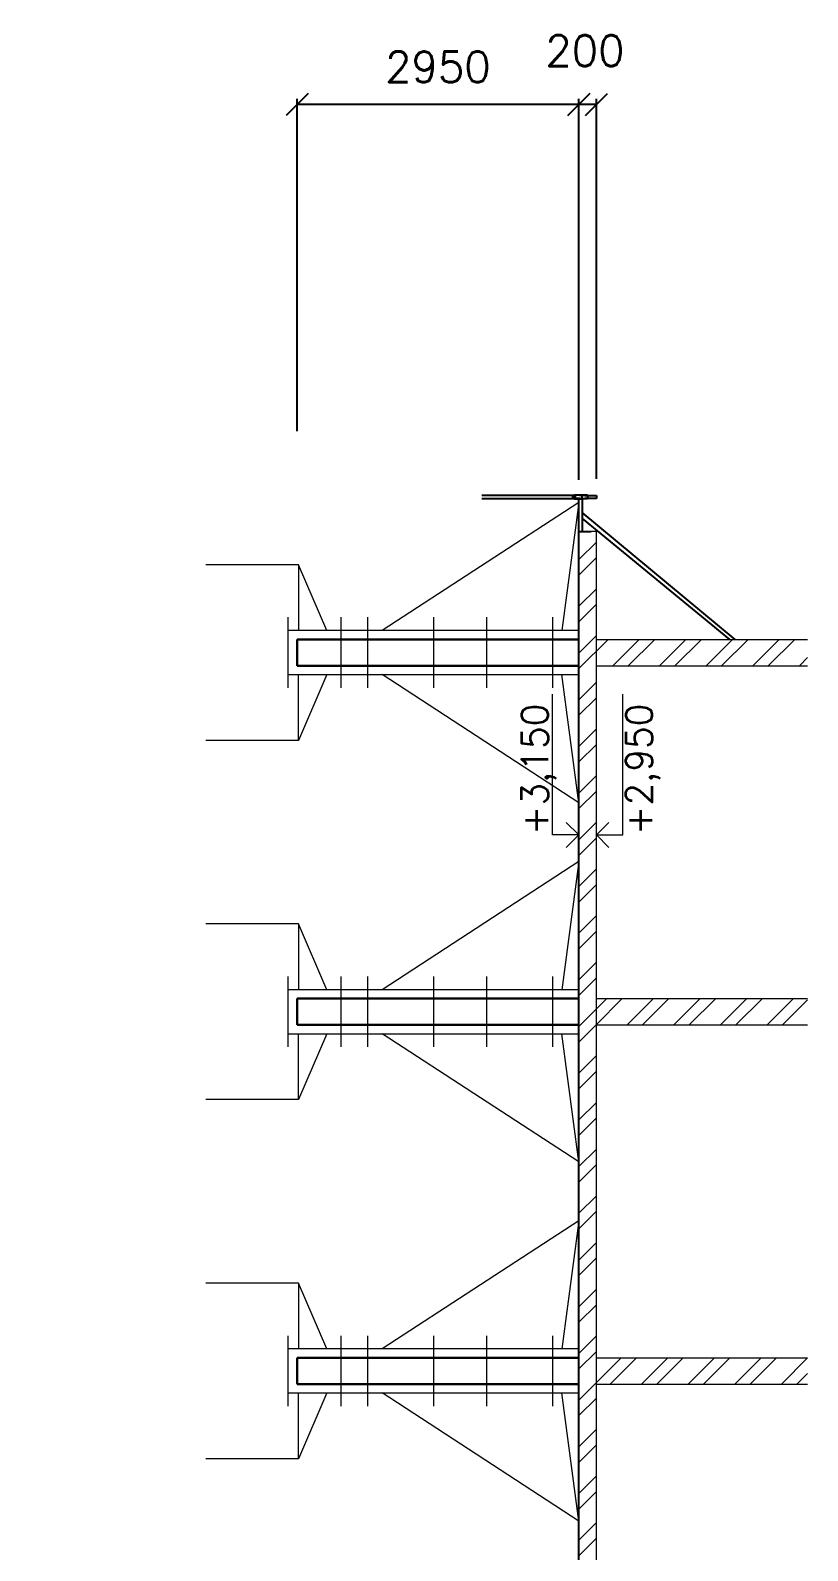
# Model space of a CAD drawing. Header units: millimetres. Extents: x -3518363 to 3223740, y -1530229 to 774657.
# Drawn here: x 2241491 to 2250321, y 32132 to 49398 of the extents above; entities that cross this region are included whole.
import ezdxf

# ---------------------------------------------------------------- set-up
doc = ezdxf.new("R2010")
doc.units = ezdxf.units.MM
doc.header["$LTSCALE"] = 15
doc.header["$MEASUREMENT"] = 0
doc.linetypes.add('104', pattern=[4, 2, -2])
doc.linetypes.add('ACAD_ISO10W100', pattern=[18, 12, -3, 0, -3])
doc.layers.get('0').update_dxf_attribs({"linetype": 'CONTINUOUS'})
doc.layers.get('DEFPOINTS').update_dxf_attribs({"linetype": 'CONTINUOUS'})
for name, color, linetype, lineweight in [('bednení-sloup', 7, 'CONTINUOUS', 18), ('koty', 4, 'CONTINUOUS', 15), ('objekt-tenka', 7, 'CONTINUOUS', 18), ('ŘEZ', 11, 'ACAD_ISO10W100', 15), ('šrafy', 32, 'CONTINUOUS', 15)]:
    doc.layers.add(name, color=color, linetype=linetype, lineweight=lineweight)
doc.styles.add('POPIS_DAVID', font='romans.shx', dxfattribs={"bigfont": 'extfont.shx'})
doc.styles.add('romans', font='romans.shx')
doc.dimstyles.new('M 1-50', dxfattribs={"dimscale": 50, "dimtxt": 2.5, "dimasz": 2.5, "dimexe": 1.25, "dimexo": 3, "dimtad": 1, "dimtxsty": 'romans', "dimblk": 'OBLIQUE', "dimcen": 2.5, "dimadec": 0, "dimazin": 0, "dimtfac": 1, "dimtmove": 2, "dimatfit": 3, "dimfxl": 1, "dimarcsym": 0})

# ---------------------------------------------------------------- blocks, each defined once
blk = doc.blocks.new('_Oblique')
at = {"color": 0, "linetype": 'ByBlock', "lineweight": -2}
blk.add_line((-0.5, -0.5), (0.5, 0.5), dxfattribs=at)
blk = doc.blocks.new('*D129')
at = {"layer": 'DEFPOINTS', "color": 0, "linetype": 'ByBlock', "lineweight": 20, "ltscale": 5, "transparency": 16777216}
for p in [(2247721, 48558), (2247721, 44145), (2247921, 44155)]:
    blk.add_point(p, dxfattribs=at)
at = {"layer": 'koty', "color": 0, "linetype": 'ByBlock', "lineweight": -2, "ltscale": 5, "transparency": 16777216}
for p, q in [((2247721, 44295), (2247721, 48621)), ((2247921, 48558), (2247721, 48558)), ((2247921, 44305), (2247921, 48621))]:
    blk.add_line(p, q, dxfattribs=at)
at = {"layer": 'koty', "color": 0, "linetype": 'ByBlock', "lineweight": -2, "ltscale": 5, "transparency": 16777216, "xscale": 250, "yscale": 250, "zscale": 250, "rotation": 180}
blk.add_blockref('_Oblique', (2247721, 48558), dxfattribs=at)
at = {"layer": 'koty', "color": 0, "linetype": 'ByBlock', "lineweight": -2, "ltscale": 5, "transparency": 16777216, "xscale": 250, "yscale": 250, "zscale": 250}
blk.add_blockref('_Oblique', (2247921, 48558), dxfattribs=at)
at = {"layer": 'koty', "color": 0, "linetype": 'ByBlock', "lineweight": 20, "ltscale": 5, "transparency": 16777216, "insert": (2247791, 49168), "char_height": 350, "attachment_point": 5, "style": 'romans'}
blk.add_mtext('200', dxfattribs=at)
blk = doc.blocks.new('*D130')
at = {"layer": 'DEFPOINTS', "color": 0, "linetype": 'ByBlock', "lineweight": 20, "ltscale": 5, "transparency": 16777216}
for p in [(2244521, 48558), (2244521, 44695), (2247721, 44145)]:
    blk.add_point(p, dxfattribs=at)
at = {"layer": 'koty', "color": 0, "linetype": 'ByBlock', "lineweight": -2, "ltscale": 5, "transparency": 16777216}
for p, q in [((2244521, 44845), (2244521, 48621)), ((2247721, 48558), (2244521, 48558)), ((2247721, 44295), (2247721, 48621))]:
    blk.add_line(p, q, dxfattribs=at)
at = {"layer": 'koty', "color": 0, "linetype": 'ByBlock', "lineweight": -2, "ltscale": 5, "transparency": 16777216, "xscale": 250, "yscale": 250, "zscale": 250, "rotation": 180}
blk.add_blockref('_Oblique', (2244521, 48558), dxfattribs=at)
at = {"layer": 'koty', "color": 0, "linetype": 'ByBlock', "lineweight": -2, "ltscale": 5, "transparency": 16777216, "xscale": 250, "yscale": 250, "zscale": 250}
blk.add_blockref('_Oblique', (2247721, 48558), dxfattribs=at)
at = {"layer": 'koty', "color": 0, "linetype": 'ByBlock', "lineweight": 20, "ltscale": 5, "transparency": 16777216, "insert": (2246121, 48985), "char_height": 350, "attachment_point": 5, "style": 'romans'}
blk.add_mtext('{\\Fromans|c238;2950}', dxfattribs=at)

msp = doc.modelspace()

# ---------------------------------------------------------------- hatches: boundary and pattern name
at = {"layer": 'šrafy', "linetype": 'ByBlock', "lineweight": 20, "ltscale": 5}
h = msp.add_hatch(dxfattribs=at)
h.set_pattern_fill('ANSI32', color=256, scale=1000)
h.set_pattern_definition([(45, (0, -28390), (-265.16504, 265.16504), []), (45, (176.78, -28390), (-265.16504, 265.16504), [])])
h.paths.add_polyline_path([(2247921.185, 43706.607), (2247861.185, 43706.607), (2247721.185, 43706.607), (2247721.185, 42506.607), (2247721.185, 42081.607), (2247721.185, 28716.607), (2247921.185, 28716.607)])
h.paths.add_polyline_path([(2250321.185, 42481.607), (2247921.185, 42481.607), (2247921.185, 42181.607), (2250321.185, 42181.607)])
h.paths.add_polyline_path([(2250321.185, 38401.607), (2247921.185, 38401.607), (2247921.185, 38101.607), (2250321.185, 38101.607)])
h.paths.add_polyline_path([(2250321.185, 34321.607), (2247921.185, 34321.607), (2247921.185, 34021.607), (2250321.185, 34021.607)])
h.paths.add_polyline_path([(2250321.185, 30241.607), (2247921.185, 30241.607), (2247921.185, 29941.607), (2250321.185, 29941.607)])
h.paths.add_polyline_path([(2225293.376, 16686.607), (2224993.376, 16686.607), (2224993.376, 14286.607), (2225293.376, 14286.607)])
h.paths.add_polyline_path([(2230393.376, 16686.607), (2230093.376, 16686.607), (2230093.376, 14286.607), (2230393.376, 14286.607)])
h.paths.add_polyline_path([(2220193.376, 16686.607), (2219893.376, 16686.607), (2219893.376, 14286.607), (2220193.376, 14286.607)])
h.paths.add_polyline_path([(2215093.376, 16686.607), (2214793.376, 16686.607), (2214793.376, 14286.607), (2215093.376, 14286.607)])
h.paths.add_polyline_path([(2209993.376, 16686.607), (2209693.376, 16686.607), (2209693.376, 14286.607), (2209993.376, 14286.607)])
h.paths.add_polyline_path([(2204893.376, 16686.607), (2204593.376, 16686.607), (2204593.376, 14286.607), (2204893.376, 14286.607)])
h.paths.add_polyline_path([(2199793.376, 16686.607), (2199493.376, 16686.607), (2199493.376, 14286.607), (2199793.376, 14286.607)])
h.paths.add_polyline_path([(2231618.376, 16886.607), (2198268.376, 16886.607), (2198268.376, 16686.607), (2231618.376, 16686.607), (2231618.376, 16746.607)])
h.paths.add_polyline_path([(2239190, -5300), (2236240, -5300), (2236240, -5650), (2239190, -5650)])
h.paths.add_polyline_path([(2236240, -1220), (2236240, -20), (2236100, -20), (2236100, -3430), (2236100, -5650), (2236240, -5650)])
h.paths.add_polyline_path([(2239190, -1220), (2236240, -1220), (2236240, -1570), (2239190, -1570)])
h.paths.add_polyline_path([(2239330, -20), (2239190, -20), (2239190, -1220), (2239190, -1570), (2239190, -15010), (2239330, -15010)])
h.paths.add_polyline_path([(2239190, -13460), (2236720, -13460), (2236720, -13810), (2239190, -13810)])
h.paths.add_polyline_path([(2236720, -13460), (2236480, -13460), (2236480, -13810), (2236720, -13810)])
h.paths.add_polyline_path([(2236480, -13460), (2236240, -13460), (2236240, -13810), (2236480, -13810)])
h.paths.add_polyline_path([(2236240, -13460), (2236240, -9380), (2236100, -9380), (2236100, -15010), (2236240, -15010), (2236240, -13810)])
h.paths.add_polyline_path([(2239190, -9380), (2236240, -9380), (2236240, -9730), (2239190, -9730)])
h.paths.add_polyline_path([(2231618.376, -24050), (2198268.376, -24050), (2198268.376, -24250), (2231618.376, -24250)])
h.paths.add_polyline_path([(2225318.376, -21100), (2230068.376, -21100), (2230068.376, -24050), (2230418.376, -24050), (2230418.376, -21100), (2231618.376, -21100), (2231618.376, -20900), (2215093.376, -20900), (2215093.376, -21100), (2219868.376, -21100), (2219868.376, -24050), (2220218.376, -24050), (2220218.376, -21100), (2224968.376, -21100), (2224968.376, -24050), (2225318.376, -24050)])
h.paths.add_polyline_path([(2210018.376, -20900), (2198268.376, -20900), (2198268.376, -21100), (2199468.376, -21100), (2199468.376, -24050), (2199818.376, -24050), (2199818.376, -21100), (2204568.376, -21100), (2204568.376, -24050), (2204918.376, -24050), (2204918.376, -21100), (2209668.376, -21100), (2209668.376, -24050), (2210018.376, -24050)])

# ---------------------------------------------------------------- linework, layer by layer
at = {"color": 3, "ltscale": 200}
for p, q in [((2247671.185, 44115.984), (2246621.185, 44115.984)), ((2246621.185, 44080.984), (2247671.185, 44080.984)), ((2247821.185, 44120.984), (2247671.185, 44120.984)), ((2247671.185, 44120.984), (2247671.185, 44075.984)), ((2247671.185, 44075.984), (2247721.185, 44075.984)), ((2247721.185, 43706.607), (2247721.185, 44075.984)), ((2247721.185, 44075.984), (2247761.185, 44075.984)), ((2247761.185, 44075.984), (2247761.185, 43706.607)), ((2247804.855, 44075.984), (2247761.185, 44075.984)), ((2247791.185, 44115.984), (2247921.185, 44115.984)), ((2247921.185, 44080.984), (2247791.185, 44080.984)), ((2247821.185, 44075.984), (2247804.855, 44075.984)), ((2247821.185, 44120.984), (2247821.185, 44075.984)), ((2247921.185, 44115.984), (2247921.185, 44080.984)), ((2249499.246, 42481.607), (2247761.185, 43921.591)), ((2247761.185, 43855.51), (2249432.401, 42481.607))]:
    msp.add_line(p, q, dxfattribs=at)
at = {"color": 3, "linetype": '104', "ltscale": 2}
for p, q in [((2247671.185, 44108.484), (2247651.185, 44108.484)), ((2247651.185, 44108.484), (2247651.185, 44088.484)), ((2247651.185, 44088.484), (2247671.185, 44088.484)), ((2247791.185, 44115.984), (2247671.185, 44115.984)), ((2247671.185, 44080.984), (2247791.185, 44080.984)), ((2247681.185, 44119.984), (2247681.185, 44085.984)), ((2247761.185, 44119.984), (2247681.185, 44119.984)), ((2247681.185, 44085.984), (2247761.185, 44085.984)), ((2247761.185, 44085.984), (2247761.185, 44119.984))]:
    msp.add_line(p, q, dxfattribs=at)
at = {"layer": 'bednení-sloup'}
for p, q in [((2247721.185, 44037.74), (2245488.517, 42581.607)), ((2247721.185, 44037.74), (2245488.517, 42581.607)), ((2247721.185, 44037.74), (2247530.637, 42581.607)), ((2247721.185, 44037.74), (2247530.637, 42581.607)), ((2244535.777, 43329.247), (2243485.361, 43329.247)), ((2244860.498, 42581.607), (2244535.777, 43329.247)), ((2244535.777, 43329.247), (2244535.777, 42581.607)), ((2244421.185, 41931.607), (2244421.185, 42731.607)), ((2245021.185, 41931.607), (2245021.185, 42731.607)), ((2245324.657, 41931.607), (2245324.657, 42731.607)), ((2246072.971, 41931.607), (2246072.971, 42731.607)), ((2246675.039, 41931.607), (2246675.039, 42731.607)), ((2247428.157, 41931.607), (2247428.157, 42731.607)), ((2247721.185, 42581.607), (2244421.185, 42581.607)), ((2247721.185, 42081.607), (2247721.185, 42581.607)), ((2244421.185, 42081.607), (2247721.185, 42081.607)), ((2244860.498, 42081.607), (2244535.777, 41333.968)), ((2244535.777, 41333.968), (2244535.777, 42081.607)), ((2247721.185, 40625.475), (2245488.517, 42081.607)), ((2247721.185, 40625.475), (2247530.637, 42081.607)), ((2244535.777, 41333.968), (2243485.361, 41333.968)), ((2247721.185, 39957.74), (2245488.517, 38501.607)), ((2247721.185, 39957.74), (2247530.637, 38501.607)), ((2244535.777, 39249.247), (2243485.361, 39249.247)), ((2244860.498, 38501.607), (2244535.777, 39249.247)), ((2244535.777, 39249.247), (2244535.777, 38501.607)), ((2244421.185, 37851.607), (2244421.185, 38651.607)), ((2245021.185, 37851.607), (2245021.185, 38651.607)), ((2245324.657, 37851.607), (2245324.657, 38651.607)), ((2246072.971, 37851.607), (2246072.971, 38651.607)), ((2246675.039, 37851.607), (2246675.039, 38651.607)), ((2247428.157, 37851.607), (2247428.157, 38651.607)), ((2247721.185, 38501.607), (2244421.185, 38501.607)), ((2247721.185, 38001.607), (2247721.185, 38501.607)), ((2244421.185, 38001.607), (2247721.185, 38001.607)), ((2244860.498, 38001.607), (2244535.777, 37253.968)), ((2244535.777, 37253.968), (2244535.777, 38001.607)), ((2247721.185, 36545.475), (2245488.517, 38001.607)), ((2247721.185, 36545.475), (2247530.637, 38001.607)), ((2244535.777, 37253.968), (2243485.361, 37253.968)), ((2247721.185, 35877.74), (2245488.517, 34421.607)), ((2247721.185, 35877.74), (2247530.637, 34421.607)), ((2244535.777, 35169.247), (2243485.361, 35169.247)), ((2244860.498, 34421.607), (2244535.777, 35169.247)), ((2244535.777, 35169.247), (2244535.777, 34421.607)), ((2244421.185, 33771.607), (2244421.185, 34571.607)), ((2245021.185, 33771.607), (2245021.185, 34571.607)), ((2245324.657, 33771.607), (2245324.657, 34571.607)), ((2246072.971, 33771.607), (2246072.971, 34571.607)), ((2246675.039, 33771.607), (2246675.039, 34571.607)), ((2247428.157, 33771.607), (2247428.157, 34571.607)), ((2247721.185, 34421.607), (2244421.185, 34421.607)), ((2247721.185, 33921.607), (2247721.185, 34421.607)), ((2244421.185, 33921.607), (2247721.185, 33921.607)), ((2244860.498, 33921.607), (2244535.777, 33173.968)), ((2244535.777, 33173.968), (2244535.777, 33921.607)), ((2247721.185, 32465.475), (2245488.517, 33921.607)), ((2247721.185, 32465.475), (2247530.637, 33921.607)), ((2244535.777, 33173.968), (2243485.361, 33173.968))]:
    msp.add_line(p, q, dxfattribs=at)
at = {"layer": 'bednení-sloup', "lineweight": 30}
for p, q in [((2244521.185, 42181.607), (2244521.185, 42481.607)), ((2244521.185, 42481.607), (2247721.185, 42481.607)), ((2247721.185, 42181.607), (2244521.185, 42181.607)), ((2244521.185, 38101.607), (2244521.185, 38401.607)), ((2244521.185, 38401.607), (2247721.185, 38401.607)), ((2247721.185, 38101.607), (2244521.185, 38101.607)), ((2244521.185, 34021.607), (2244521.185, 34321.607)), ((2244521.185, 34321.607), (2247721.185, 34321.607)), ((2247721.185, 34021.607), (2244521.185, 34021.607))]:
    msp.add_line(p, q, dxfattribs=at)
at = {"layer": 'objekt-tenka'}
for p, q in [((2247421.185, 40260), (2247421.185, 41860)), ((2248221.185, 40260), (2248221.185, 41860)), ((2247721.185, 40260), (2247421.185, 40260)), ((2247721.185, 40260), (2247579.764, 40401.421)), ((2247721.185, 40260), (2247579.764, 40118.579)), ((2247921.185, 40260), (2248062.606, 40401.421)), ((2247921.185, 40260), (2248221.185, 40260)), ((2247921.185, 40260), (2248062.606, 40118.579))]:
    msp.add_line(p, q, dxfattribs=at)
at = {"layer": 'ŘEZ', "linetype": 'ByBlock', "lineweight": -2, "ltscale": 5, "extrusion": (1.93959e-16, -3.39308e-16, -1)}
for p, q in [((2247721.185, 42506.607), (2247721.185, 43706.607)), ((2247721.185, 43706.607), (2247861.185, 43706.607)), ((2247721.185, 28716.607), (2247721.185, 42506.607))]:
    msp.add_line(p, q, dxfattribs=at)
at = {"layer": 'ŘEZ', "linetype": 'ByBlock', "lineweight": 20, "ltscale": 5}
for p, q in [((2247921.185, 43706.607), (2247861.185, 43706.607)), ((2247921.185, 28716.607), (2247921.185, 43706.607)), ((2247921.185, 42481.607), (2250321.185, 42481.607)), ((2247921.185, 42181.607), (2250321.185, 42181.607)), ((2247921.185, 38401.607), (2250321.185, 38401.607)), ((2247921.185, 38101.607), (2250321.185, 38101.607)), ((2247921.185, 34321.607), (2250321.185, 34321.607)), ((2247921.185, 34021.607), (2250321.185, 34021.607))]:
    msp.add_line(p, q, dxfattribs=at)

# ---------------------------------------------------------------- texts
at = {"layer": 'objekt-tenka', "char_height": 300, "rotation": 90, "style": 'POPIS_DAVID'}
for s, insert, attachment_point in [('{\\Fromans,extfont|c238;+3,150}', (2247072.044, 40260), 1), ('{\\Fromans,extfont|c238;+2,950}', (2248647.792, 40260), 7)]:
    msp.add_mtext_dynamic_manual_height_columns(s, width=1495.33432, gutter_width=12500, heights=[0], dxfattribs=dict(at, insert=insert, attachment_point=attachment_point))

# ---------------------------------------------------------------- dimensions: what is measured, and where the dimension line sits
at = {"layer": 'koty', "linetype": 'ByBlock', "lineweight": 20, "ltscale": 5}
dim = msp.add_linear_dim(base=(2247721.185, 48558.231), p1=(2247921.185, 44154.855), p2=(2247721.185, 44144.855), angle=180, dimstyle='M 1-50', override={"dimtxt": 7, "dimasz": 5}, dxfattribs=at)
dim.commit()
dim.dimension.update_dxf_attribs({"geometry": '*D129', "text_midpoint": (2247791.185, 49168.231), "dimtype": 160})
dim = msp.add_linear_dim(base=(2244521.185, 48558.231), p1=(2247721.185, 44144.855), p2=(2244521.185, 44694.855), angle=180, text='{\\Fromans|c238;2950}', dimstyle='M 1-50', override={"dimtxt": 7, "dimasz": 5}, dxfattribs=at)
dim.commit()
dim.dimension.update_dxf_attribs({"geometry": '*D130', "text_midpoint": (2246121.185, 48984.855), "dimtype": 160})

doc.saveas('drawing.dxf')
